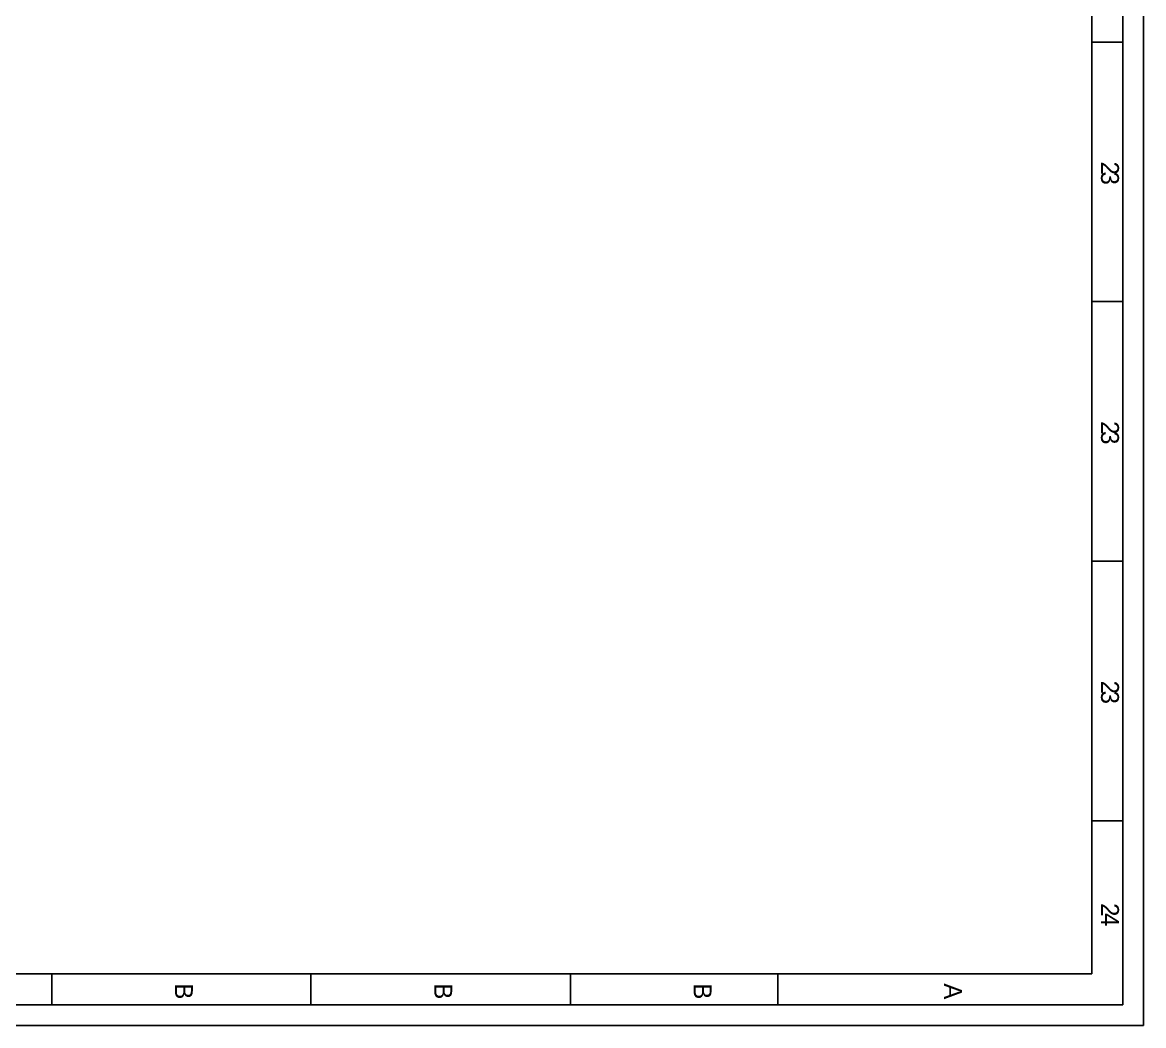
# Model space of a CAD drawing. Header units: millimetres. Extents: x 0 to 33.1, y 1.5 to 45.3.
# Drawn here: x 26.92 to 33.07, y 1.5 to 7 of the extents above; entities that cross this region are included whole.
import ezdxf

# ---------------------------------------------------------------- set-up
doc = ezdxf.new("R2010")
doc.units = ezdxf.units.MM
doc.header["$MEASUREMENT"] = 0
doc.layers.get('0').update_dxf_attribs({"linetype": 'CONTINUOUS'})

msp = doc.modelspace()

# ---------------------------------------------------------------- linework, layer by layer
at = {"color": 0, "linetype": 'Continuous'}
for p, q in [((33.0728, 45.3028), (33.0728, 1.49778)), ((32.9594, 44.9044), (32.9594, 1.61111)), ((32.7894, 44.7344), (32.7894, 1.78108)), ((32.9594, 6.89111), (32.7911, 6.89111)), ((32.9594, 5.46778), (32.7911, 5.46778)), ((32.9594, 4.04443), (32.7911, 4.04443)), ((32.9594, 2.6211), (32.7911, 2.6211)), ((32.7894, 1.78108), (0.311089, 1.78108)), ((27.0828, 1.61111), (27.0828, 1.78108)), ((28.5044, 1.61111), (28.5044, 1.78108)), ((29.9278, 1.61111), (29.9278, 1.78108)), ((31.0661, 1.61111), (31.0661, 1.78108)), ((32.9594, 1.61111), (0.141114, 1.61111)), ((33.0728, 1.49778), (0.027778, 1.49778))]:
    msp.add_line(p, q, dxfattribs=at)

# ---------------------------------------------------------------- texts
at = {"color": 0}
for s, p in [('2', (32.8394, 6.23611)), ('3', (32.8394, 6.18147)), ('2', (32.8394, 4.81278)), ('3', (32.8394, 4.75814)), ('3', (32.8394, 3.33481)), ('2', (32.8394, 3.38944)), ('2', (32.8394, 2.16944)), ('4', (32.8394, 2.11481)), ('A', (31.9778, 1.72944)), ('B', (27.7578, 1.72944)), ('B', (29.1811, 1.72944)), ('B', (30.6044, 1.72944))]:
    msp.add_text(s, height=0.098333, rotation=270, dxfattribs=at).set_placement(p)

doc.saveas('drawing.dxf')
